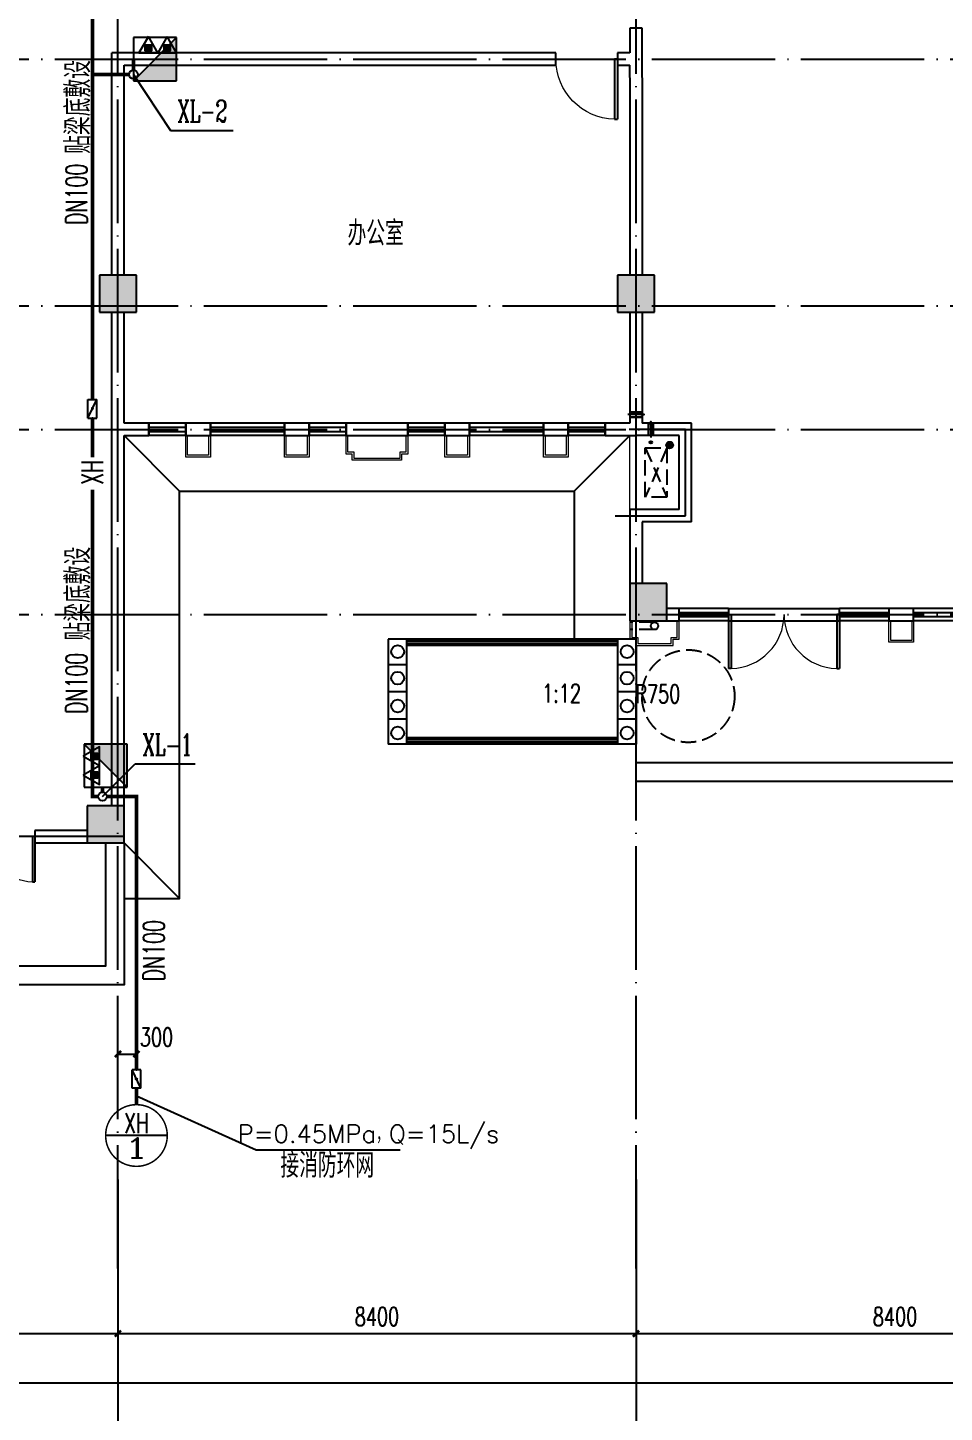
# Model space of a CAD drawing. Extents: x 888742 to 1277419, y 9079 to 622358.
# Drawn here: x 1058980 to 1073843, y 417904 to 440340 of the extents above; entities that cross this region are included whole.
import ezdxf
from ezdxf.enums import TextEntityAlignment as Align

# ---------------------------------------------------------------- set-up
doc = ezdxf.new("R2010")
doc.units = 0
doc.header["$LTSCALE"] = 1000
doc.header["$MEASUREMENT"] = 0
doc.linetypes.add('DASH', pattern=[0.35, 0.25, -0.1])
doc.linetypes.add('DOTE', pattern=[2.42, 2, -0.2, 0.02, -0.2])
for name, color, linetype in [('A_PLAN_FURNITURE', 8, 'Continuous'), ('AXIS', 3, 'Continuous'), ('COLUMN', 2, 'Continuous'), ('DIM_SYMB', 3, 'Continuous'), ('DIM_消防', 3, 'Continuous'), ('DOTE', 14, 'DOTE'), ('EQUIP_消火栓', 7, 'Continuous'), ('EQUIP_消防', 7, 'Continuous'), ('LVTRY', 220, 'Continuous'), ('PIPE-消防', 1, 'Continuous'), ('PUB_HATCH', 252, 'Continuous'), ('PUB_TEXT', 7, 'Continuous'), ('RAIN', 220, 'Continuous'), ('STAIR', 4, 'Continuous'), ('TEXT_消防', 7, 'Continuous'), ('TWT_DIM', 3, 'Continuous'), ('TWT_IDEN', 3, 'Continuous'), ('TWT_LEAD', 3, 'Continuous'), ('VALVE_消防', 7, 'Continuous'), ('VPIPE-消防', 1, 'Continuous'), ('WALL', 2, 'Continuous'), ('WINDOW', 142, 'Continuous'), ('排水', 135, 'Continuous'), ('栏杆', 89, 'Continuous'), ('空调', 107, 'Continuous')]:
    doc.layers.add(name, color=color, linetype=linetype)
for name, color, linetype, lineweight in [('厨房卫生间家具', 79, 'Continuous', 9), ('房间家具', 157, 'Continuous', 9), ('面积线', 41, 'Continuous', 20)]:
    doc.layers.add(name, color=color, linetype=linetype, lineweight=lineweight)
doc.styles.add('_TCH_DIM', font='SIMPLEX', dxfattribs={"bigfont": 'GBCBIG'})
doc.styles.add('_TCH_DIM_T3', font='SIMPLEX', dxfattribs={"width": 0.705882, "bigfont": 'GBCBIG'})
doc.styles.add('_TCH_LABEL', font='COMPLEX', dxfattribs={"bigfont": 'GBCBIG'})
doc.styles.add('_TWT_CIRCLE', font='COMPLEX', dxfattribs={"width": 1.1, "height": 3.5, "bigfont": 'HZTXT'})
doc.styles.add('_TWT_PIPEDN', font='SIMPLEX', dxfattribs={"width": 0.8, "height": 3.5, "bigfont": 'HZTXT'})
doc.styles.add('_TWT_PIPETEXT', font='SIMPLEX', dxfattribs={"width": 0.8, "height": 3.5, "bigfont": 'HZTXT'})
doc.styles.add('_TWT_SERIAL', font='COMPLEX', dxfattribs={"width": 0.8, "height": 3.5, "bigfont": 'HZTXT'})
doc.styles.add('hztxt', font='zn02.shx', dxfattribs={"width": 0.8, "height": 400, "bigfont": 'zn01.shx'})
doc.styles.get("Standard").update_dxf_attribs({"font": 'gbenor.shx', "bigfont": 'gbcbig.shx'})
doc.dimstyles.new('_TCH_ARCH&&100', dxfattribs={"dimtxt": 297.5, "dimasz": 100, "dimexe": 250, "dimexo": 300, "dimgap": 126.25, "dimtad": 1, "dimdec": 0, "dimzin": 0, "dimdsep": 46, "dimtxsty": '_TCH_DIM_T3', "dimblk": 'ARCHTICK', "dimcen": 0.09, "dimclrt": 7, "dimazin": 2, "dimtfac": 1, "dimtdec": 0, "dimtix": 1, "dimtmove": 2, "dimatfit": 3, "dimldrblk": 'ARCHTICK', "dimfxl": 1, "dimtolj": 1, "dimtzin": 0, "dimarcsym": 0})
doc.dimstyles.new('_TWT_ARCH&&100', dxfattribs={"dimtxt": 297.5, "dimasz": 100, "dimexe": 250, "dimexo": 300, "dimgap": 126.25, "dimtad": 1, "dimdec": 0, "dimzin": 0, "dimdsep": 46, "dimtxsty": '_TCH_DIM_T3', "dimblk": 'ARCHTICK', "dimcen": 0.09, "dimclrt": 7, "dimazin": 2, "dimtfac": 1, "dimtdec": 0, "dimtix": 1, "dimtmove": 2, "dimatfit": 3, "dimfxl": 1, "dimtolj": 1, "dimtzin": 0, "dimarcsym": 0})

# ---------------------------------------------------------------- blocks, each defined once
blk = doc.blocks.new('43t42')
at = {"layer": 'A_PLAN_FURNITURE', "linetype": 'DASH', "extrusion": (0, 0, -1)}
blk.add_lwpolyline([(-698650, 447037), (-697850, 447037), (-697850, 447387), (-698650, 447387)], close=True, dxfattribs=at)
at = {"layer": 'A_PLAN_FURNITURE', "linetype": 'DASH'}
for points in [[(698650, 447387), (697850, 447037)], [(698650, 447037), (697850, 447387)]]:
    blk.add_lwpolyline(points, dxfattribs=at)
blk = doc.blocks.new('Kongtiaodaong')
at = {"layer": '空调'}
for points in [[(1247663, -163218), (1247663, -163058), (1247663, -163038), (1247663, -163218), (1247663, -163238)], [(1247703, -163058), (1247703, -163008), (1247703, -163218), (1247703, -163268)], [(1247743, -163218), (1247743, -163058), (1247743, -163038), (1247743, -163218), (1247743, -163238)]]:
    blk.add_lwpolyline(points, dxfattribs=at)
blk = doc.blocks.new('y65ye4')
at = {"layer": 'STAIR'}
for p, q in [((694940, 430431), (690920, 430431)), ((690920, 430431), (690920, 428731)), ((691220, 430431), (691220, 428731)), ((694640, 430431), (694640, 428731)), ((694640, 430331), (691220, 430331)), ((694940, 430331), (694940, 428731)), ((694640, 428831), (691219, 428831)), ((694940, 428731), (690920, 428731))]:
    blk.add_line(p, q, dxfattribs=at)
at = {"layer": '栏杆'}
for p, q in [((694640, 430398), (691220, 430398)), ((694640, 430364), (691220, 430364)), ((691220, 430014), (690920, 430014)), ((694940, 430014), (694640, 430014)), ((691220, 429576), (690920, 429576)), ((694940, 429576), (694640, 429576)), ((691220, 429137), (690920, 429137)), ((694940, 429137), (694640, 429137)), ((694640, 428798), (691220, 428798)), ((694640, 428764), (691220, 428764))]:
    blk.add_line(p, q, dxfattribs=at)
for centre in [(691076, 430228), (694796, 430228), (691076, 429801), (694796, 429801), (691076, 429350), (694796, 429350), (691076, 428911), (694796, 428911)]:
    blk.add_circle(centre, 104, dxfattribs=at)
blk = doc.blocks.new('$TWTSYS$00000546')
h = blk.add_hatch()
h.set_pattern_fill('ANSI31', color=256, scale=200, style=0)
h.set_pattern_definition([(45, (-38543.802, -6670.83), (-17.67767, 17.67767), [])])
h.paths.add_polyline_path([(-65, 174), (65, 174), (65, 44), (-65, 44)])
for points in [[(0, 344), (-198, 0), (198, 0)], [(-65, 174), (65, 174), (65, 44), (-65, 44)]]:
    blk.add_lwpolyline(points, close=True)
blk = doc.blocks.new('_ArchTick')
at = {"color": 0, "linetype": 'ByBlock', "const_width": 0.4}
blk.add_lwpolyline([(-0.5, -0.5), (0.5, 0.5)], dxfattribs=at)
blk = doc.blocks.new('*D89')
at = {"layer": 'Defpoints', "color": 0, "transparency": 16777216}
for p in [(1060443, 423709), (1060743, 423709), (1060743, 423709)]:
    blk.add_point(p, dxfattribs=at)
at = {"layer": 'TWT_DIM', "color": 0, "lineweight": -2, "transparency": 16777216}
for p, q in [((1060743, 424009), (1060743, 423959)), ((1060443, 423709), (1060743, 423709)), ((1060443, 423409), (1060443, 423459))]:
    blk.add_line(p, q, dxfattribs=at)
at = {"layer": 'TWT_DIM', "color": 0, "lineweight": -2, "transparency": 16777216, "xscale": 100, "yscale": 100, "zscale": 100, "rotation": 180}
blk.add_blockref('_ArchTick', (1060443, 423709), dxfattribs=at)
at = {"layer": 'TWT_DIM', "color": 0, "lineweight": -2, "transparency": 16777216, "xscale": 100, "yscale": 100, "zscale": 100}
blk.add_blockref('_ArchTick', (1060743, 423709), dxfattribs=at)
at = {"layer": 'TWT_DIM', "color": 7, "transparency": 16777216, "insert": (1061069, 423984), "char_height": 297.5, "attachment_point": 5, "style": '_TCH_DIM_T3'}
blk.add_mtext('\\A1;300', dxfattribs=at)
blk = doc.blocks.new('*D207')
at = {"layer": 'AXIS', "color": 0, "lineweight": -2, "transparency": 16777216}
for p, q in [((1056244, 421379), (1056244, 418929)), ((1060444, 421379), (1060444, 418929)), ((1056244, 419179), (1060444, 419179))]:
    blk.add_line(p, q, dxfattribs=at)
at = {"layer": 'Defpoints', "color": 0, "transparency": 16777216}
for p in [(1056244, 421679), (1060444, 421679), (1060444, 419179)]:
    blk.add_point(p, dxfattribs=at)
at = {"layer": 'AXIS', "color": 0, "lineweight": -2, "transparency": 16777216, "xscale": 100, "yscale": 100, "zscale": 100, "rotation": 180}
blk.add_blockref('_ArchTick', (1056244, 419179), dxfattribs=at)
at = {"layer": 'AXIS', "color": 0, "lineweight": -2, "transparency": 16777216, "xscale": 100, "yscale": 100, "zscale": 100}
blk.add_blockref('_ArchTick', (1060444, 419179), dxfattribs=at)
at = {"layer": 'AXIS', "color": 7, "transparency": 16777216, "insert": (1058344, 419454), "char_height": 297.5, "attachment_point": 5, "style": '_TCH_DIM_T3'}
blk.add_mtext('\\A1;4200', dxfattribs=at)
blk = doc.blocks.new('*D208')
at = {"layer": 'AXIS', "color": 0, "lineweight": -2, "transparency": 16777216}
for p, q in [((1060444, 421379), (1060444, 418929)), ((1068844, 421379), (1068844, 418929)), ((1060444, 419179), (1068844, 419179))]:
    blk.add_line(p, q, dxfattribs=at)
at = {"layer": 'Defpoints', "color": 0, "transparency": 16777216}
for p in [(1060444, 421679), (1068844, 421679), (1068844, 419179)]:
    blk.add_point(p, dxfattribs=at)
at = {"layer": 'AXIS', "color": 0, "lineweight": -2, "transparency": 16777216, "xscale": 100, "yscale": 100, "zscale": 100, "rotation": 180}
blk.add_blockref('_ArchTick', (1060444, 419179), dxfattribs=at)
at = {"layer": 'AXIS', "color": 0, "lineweight": -2, "transparency": 16777216, "xscale": 100, "yscale": 100, "zscale": 100}
blk.add_blockref('_ArchTick', (1068844, 419179), dxfattribs=at)
at = {"layer": 'AXIS', "color": 7, "transparency": 16777216, "insert": (1064644, 419454), "char_height": 297.5, "attachment_point": 5, "style": '_TCH_DIM_T3'}
blk.add_mtext('\\A1;8400', dxfattribs=at)
blk = doc.blocks.new('*D209')
at = {"layer": 'AXIS', "color": 0, "lineweight": -2, "transparency": 16777216}
for p, q in [((1068844, 421379), (1068844, 418929)), ((1077244, 421379), (1077244, 418929)), ((1068844, 419179), (1077244, 419179))]:
    blk.add_line(p, q, dxfattribs=at)
at = {"layer": 'Defpoints', "color": 0, "transparency": 16777216}
for p in [(1068844, 421679), (1077244, 421679), (1077244, 419179)]:
    blk.add_point(p, dxfattribs=at)
at = {"layer": 'AXIS', "color": 0, "lineweight": -2, "transparency": 16777216, "xscale": 100, "yscale": 100, "zscale": 100, "rotation": 180}
blk.add_blockref('_ArchTick', (1068844, 419179), dxfattribs=at)
at = {"layer": 'AXIS', "color": 0, "lineweight": -2, "transparency": 16777216, "xscale": 100, "yscale": 100, "zscale": 100}
blk.add_blockref('_ArchTick', (1077244, 419179), dxfattribs=at)
at = {"layer": 'AXIS', "color": 7, "transparency": 16777216, "insert": (1073044, 419454), "char_height": 297.5, "attachment_point": 5, "style": '_TCH_DIM_T3'}
blk.add_mtext('\\A1;8400', dxfattribs=at)
blk = doc.blocks.new('*D214')
at = {"layer": 'AXIS', "color": 0, "lineweight": -2, "transparency": 16777216}
for p, q in [((1050144, 421079), (1050144, 418129)), ((1104344, 421079), (1104344, 418129)), ((1050144, 418379), (1104344, 418379))]:
    blk.add_line(p, q, dxfattribs=at)
at = {"layer": 'Defpoints', "color": 0, "transparency": 16777216}
for p in [(1050144, 421379), (1104344, 421379), (1104344, 418379)]:
    blk.add_point(p, dxfattribs=at)
at = {"layer": 'AXIS', "color": 0, "lineweight": -2, "transparency": 16777216, "xscale": 100, "yscale": 100, "zscale": 100, "rotation": 180}
blk.add_blockref('_ArchTick', (1050144, 418379), dxfattribs=at)
at = {"layer": 'AXIS', "color": 0, "lineweight": -2, "transparency": 16777216, "xscale": 100, "yscale": 100, "zscale": 100}
blk.add_blockref('_ArchTick', (1104344, 418379), dxfattribs=at)
at = {"layer": 'AXIS', "color": 7, "transparency": 16777216, "insert": (1077244, 418654), "char_height": 297.5, "attachment_point": 5, "style": '_TCH_DIM_T3'}
blk.add_mtext('\\A1;54200', dxfattribs=at)
blk = doc.blocks.new('*D369')
at = {"layer": 'AXIS', "color": 0, "lineweight": -2, "transparency": 16777216}
for p, q in [((1056244, 421379), (1056244, 418929)), ((1060444, 421379), (1060444, 418929)), ((1056244, 419179), (1060444, 419179))]:
    blk.add_line(p, q, dxfattribs=at)
at = {"layer": 'Defpoints', "color": 0, "transparency": 16777216}
for p in [(1056244, 421679), (1060444, 421679), (1060444, 419179)]:
    blk.add_point(p, dxfattribs=at)
at = {"layer": 'AXIS', "color": 0, "lineweight": -2, "transparency": 16777216, "xscale": 100, "yscale": 100, "zscale": 100, "rotation": 180}
blk.add_blockref('_ArchTick', (1056244, 419179), dxfattribs=at)
at = {"layer": 'AXIS', "color": 0, "lineweight": -2, "transparency": 16777216, "xscale": 100, "yscale": 100, "zscale": 100}
blk.add_blockref('_ArchTick', (1060444, 419179), dxfattribs=at)
at = {"layer": 'AXIS', "color": 7, "transparency": 16777216, "insert": (1058344, 419454), "char_height": 297.5, "attachment_point": 5, "style": '_TCH_DIM_T3'}
blk.add_mtext('\\A1;4200', dxfattribs=at)
blk = doc.blocks.new('*D370')
at = {"layer": 'AXIS', "color": 0, "lineweight": -2, "transparency": 16777216}
for p, q in [((1060444, 421379), (1060444, 418929)), ((1068844, 421379), (1068844, 418929)), ((1060444, 419179), (1068844, 419179))]:
    blk.add_line(p, q, dxfattribs=at)
at = {"layer": 'Defpoints', "color": 0, "transparency": 16777216}
for p in [(1060444, 421679), (1068844, 421679), (1068844, 419179)]:
    blk.add_point(p, dxfattribs=at)
at = {"layer": 'AXIS', "color": 0, "lineweight": -2, "transparency": 16777216, "xscale": 100, "yscale": 100, "zscale": 100, "rotation": 180}
blk.add_blockref('_ArchTick', (1060444, 419179), dxfattribs=at)
at = {"layer": 'AXIS', "color": 0, "lineweight": -2, "transparency": 16777216, "xscale": 100, "yscale": 100, "zscale": 100}
blk.add_blockref('_ArchTick', (1068844, 419179), dxfattribs=at)
at = {"layer": 'AXIS', "color": 7, "transparency": 16777216, "insert": (1064644, 419454), "char_height": 297.5, "attachment_point": 5, "style": '_TCH_DIM_T3'}
blk.add_mtext('\\A1;8400', dxfattribs=at)
blk = doc.blocks.new('*D371')
at = {"layer": 'AXIS', "color": 0, "lineweight": -2, "transparency": 16777216}
for p, q in [((1068844, 421379), (1068844, 418929)), ((1077244, 421379), (1077244, 418929)), ((1068844, 419179), (1077244, 419179))]:
    blk.add_line(p, q, dxfattribs=at)
at = {"layer": 'Defpoints', "color": 0, "transparency": 16777216}
for p in [(1068844, 421679), (1077244, 421679), (1077244, 419179)]:
    blk.add_point(p, dxfattribs=at)
at = {"layer": 'AXIS', "color": 0, "lineweight": -2, "transparency": 16777216, "xscale": 100, "yscale": 100, "zscale": 100, "rotation": 180}
blk.add_blockref('_ArchTick', (1068844, 419179), dxfattribs=at)
at = {"layer": 'AXIS', "color": 0, "lineweight": -2, "transparency": 16777216, "xscale": 100, "yscale": 100, "zscale": 100}
blk.add_blockref('_ArchTick', (1077244, 419179), dxfattribs=at)
at = {"layer": 'AXIS', "color": 7, "transparency": 16777216, "insert": (1073044, 419454), "char_height": 297.5, "attachment_point": 5, "style": '_TCH_DIM_T3'}
blk.add_mtext('\\A1;8400', dxfattribs=at)
blk = doc.blocks.new('*D376')
at = {"layer": 'AXIS', "color": 0, "lineweight": -2, "transparency": 16777216}
for p, q in [((1050244, 421079), (1050244, 418129)), ((1104244, 421079), (1104244, 418129)), ((1050244, 418379), (1104244, 418379))]:
    blk.add_line(p, q, dxfattribs=at)
at = {"layer": 'Defpoints', "color": 0, "transparency": 16777216}
for p in [(1050244, 421379), (1104244, 421379), (1104244, 418379)]:
    blk.add_point(p, dxfattribs=at)
at = {"layer": 'AXIS', "color": 0, "lineweight": -2, "transparency": 16777216, "xscale": 100, "yscale": 100, "zscale": 100, "rotation": 180}
blk.add_blockref('_ArchTick', (1050244, 418379), dxfattribs=at)
at = {"layer": 'AXIS', "color": 0, "lineweight": -2, "transparency": 16777216, "xscale": 100, "yscale": 100, "zscale": 100}
blk.add_blockref('_ArchTick', (1104244, 418379), dxfattribs=at)
at = {"layer": 'AXIS', "color": 7, "transparency": 16777216, "insert": (1077244, 418654), "char_height": 297.5, "attachment_point": 5, "style": '_TCH_DIM_T3'}
blk.add_mtext('\\A1;54000', dxfattribs=at)
blk = doc.blocks.new('$DorLib2D$00000002')
for p, q in [((-0.5, 0), (-0.5, 0.4875)), ((-0.475, 0.4875), (-0.5, 0.4875)), ((-0.475, 0), (-0.475, 0.4875)), ((0.475, 0), (0.475, 0.4875)), ((0.475, 0.4875), (0.5, 0.4875)), ((0.5, 0), (0.5, 0.4875)), ((-0.5, 0), (-0.475, 0)), ((0.5, 0), (0.475, 0))]:
    blk.add_line(p, q)
at = {"lineweight": 13}
for centre, start, end in [((-0.4875, 0), 0, 88.53072), ((0.4875, 0), 91.46928, 180)]:
    blk.add_arc(centre, 0.4875, start, end, dxfattribs=at)
blk = doc.blocks.new('$WINLIB2D$00000001')
at = {"color": 0}
for points in [[(-0.5, 0.5), (-0.5, -0.5)], [(-0.5, 0.5), (0.5, 0.5)], [(0.5, -0.5), (0.5, 0.5)], [(0.5, 0.167), (-0.5, 0.167)], [(0.5, -0.167), (-0.5, -0.167)], [(-0.5, -0.5), (0.5, -0.5)]]:
    blk.add_lwpolyline(points, dxfattribs=at)
blk = doc.blocks.new('$DorLib2D$00000001')
for p, q in [((0.45, 0.975), (0.5, 0.975)), ((0.45, 0), (0.45, 0.975)), ((0.5, 0), (0.5, 0.975)), ((0.5, 0), (0.45, 0))]:
    blk.add_line(p, q)
at = {"lineweight": 13}
blk.add_arc((0.475, 0), 0.975, 91.4693, 180, dxfattribs=at)
blk = doc.blocks.new('$TwtSys$00000434')
for p, q in [((-0.5, 0.5), (-0.5, -0.5)), ((-0.5, -0.5), (0.5, 0.5)), ((0.5, 0.5), (-0.5, 0.5)), ((0.5, -0.5), (0.5, 0.5)), ((-0.5, -0.5), (0.5, -0.5))]:
    blk.add_line(p, q)
blk.add_solid([(0.5, -0.5), (0.5, 0.5), (-0.5, -0.5)])
blk = doc.blocks.new('$VALVE$00000316')
for p, q in [((-125, 72), (125, -72)), ((-125, 72), (-125, -72)), ((-125, 72), (125, 72)), ((125, 72), (125, -72)), ((-125, -72), (125, -72))]:
    blk.add_line(p, q)
at = {"const_width": 21.1}
blk.add_lwpolyline([(-11, 0, 1), (11, 0, 1)], format="xyb", close=True, dxfattribs=at)
for p in [(-125, 0), (125, 0)]:
    blk.add_point(p)
at = {"color": 7, "flags": 9}
for tag in ['XSIZE', 'YSIZE']:
    blk.add_attdef(tag, (0, 0), '', height=0.5, dxfattribs=at)

msp = doc.modelspace()

# ---------------------------------------------------------------- hatches: boundary and pattern name
at = {"layer": 'PIPE-消防', "linetype": 'Continuous'}
for points in [[(1060029.9, 427881.9), (1059999.9, 427881.9), (1059999.9, 427851.9)], [(1060029.9, 427881.9), (1060029.9, 427851.9), (1059999.9, 427851.9)], [(1060744, 427881.9), (1060774, 427881.9), (1060774, 427911.9)], [(1060744, 427881.9), (1060744, 427911.9), (1060774, 427911.9)]]:
    msp.add_hatch(color=256, dxfattribs=at).paths.add_polyline_path(points)
at = {"layer": 'PUB_HATCH'}
for points in [[(1060144, 435731.4), (1060744, 435731.4), (1060744, 436331.4), (1060144, 436331.4)], [(1068544, 435731.4), (1069144, 435731.4), (1069144, 436331.4), (1068544, 436331.4)], [(1068744, 430731.4), (1069344, 430731.4), (1069344, 431331.4), (1068744, 431331.4)], [(1059944, 427131.9), (1060544, 427131.9), (1060544, 427731.9), (1059944, 427731.9)]]:
    msp.add_hatch(color=256, dxfattribs=at).paths.add_polyline_path(points)
at = {"layer": '排水'}
h = msp.add_hatch(dxfattribs=at)
h.set_pattern_fill('ANSI31', color=252, scale=15, style=0)
h.set_pattern_definition([(134.9997153, (2548136.469, 1426312.224), (16.83806388, 16.83789657), [])])
edge = h.paths.add_edge_path()
edge.add_arc((1069389, 433576.4), 55, 0, 360)

# ---------------------------------------------------------------- linework, layer by layer
at = {"linetype": 'DASH'}
msp.add_circle((1069691.3, 429508.7), 750, dxfattribs=at)
at = {"layer": 'AXIS'}
for p, q in [((1060444, 421678.5), (1060444, 417678.5)), ((1068844, 421678.5), (1068844, 417678.5))]:
    msp.add_line(p, q, dxfattribs=at)
at = {"layer": 'COLUMN'}
for p, q in [((1060744, 436331.4), (1060144, 436331.4)), ((1060144, 436331.4), (1060144, 435731.4)), ((1060744, 435731.4), (1060744, 436331.4)), ((1069144, 436331.4), (1068544, 436331.4)), ((1068544, 436331.4), (1068544, 435731.4)), ((1069144, 435731.4), (1069144, 436331.4)), ((1060144, 435731.4), (1060744, 435731.4)), ((1068544, 435731.4), (1069144, 435731.4)), ((1069344, 431331.4), (1068744, 431331.4)), ((1068744, 431331.4), (1068744, 430731.4)), ((1069344, 430731.4), (1069344, 431331.4)), ((1068744, 430731.4), (1069344, 430731.4)), ((1060544, 427731.9), (1059944, 427731.9)), ((1059944, 427731.9), (1059944, 427131.9)), ((1060544, 427131.9), (1060544, 427731.9)), ((1059944, 427131.9), (1060544, 427131.9))]:
    msp.add_line(p, q, dxfattribs=at)
at = {"layer": 'DIM_SYMB'}
for points in [[(1067217.4, 429556.4, 0, 0, 0), (1065961.5, 429556.4, 80, 0, 0), (1065661.5, 429556.4, 0, 0, 0)], [(1069691.3, 429508.7, 0, 0, 0), (1069942.7, 429414.2, 80, 0, 0), (1070223.4, 429308.5, 0, 0, 0)]]:
    msp.add_lwpolyline(points, format="xyseb", dxfattribs=at)
at = {"layer": 'DIM_消防'}
for p, q in [((1060694, 439581.4), (1061296.3, 438674.8)), ((1061296.3, 438674.8), (1062312.8, 438674.8)), ((1060194, 427881.9), (1060724.9, 428410.4)), ((1060724.9, 428410.4), (1061693.7, 428410.4))]:
    msp.add_line(p, q, dxfattribs=at)
at = {"layer": 'DOTE'}
for p, q in [((1068844, 420234.9, 0), (1068844, 450333.5, 0)), ((1060444, 420234.9, 0), (1060444, 440594.8, 0)), ((1047318.5, 439831.4, 0), (1107169.6, 439831.4)), ((1047318.5, 435831.4), (1107169.6, 435831.4)), ((1047318.5, 433831.4, 0), (1107169.6, 433831.4)), ((1068507.5, 432431.4), (1069644, 432431.4, 0)), ((1047318.5, 430831.4, 0), (1107169.6, 430831.4)), ((1060544, 427231.9, 0), (1047318.5, 427231.9, 0))]:
    msp.add_line(p, q, dxfattribs=at)
at = {"layer": 'DOTE', "elevation": 0}
msp.add_lwpolyline([(1069644, 432431.4), (1069644, 433831.4), (1068730.6, 433831.4)], dxfattribs=at)
at = {"layer": 'LVTRY', "color": 5}
for p, q in [((1061444, 432831.4), (1060544, 433731.4)), ((1067844, 432831.4), (1068744, 433731.4)), ((1060544, 427131.9), (1061444, 426231.9))]:
    msp.add_line(p, q, dxfattribs=at)
msp.add_lwpolyline([(1060544, 426231.9), (1061444, 426231.9), (1061444, 432831.4), (1067844, 432831.4), (1067844, 430431.4)], dxfattribs=at)
at = {"layer": 'PIPE-消防', "linetype": 'Continuous', "const_width": 60}
for points in [[(1060029.9, 439581.4), (1060029.9, 441609.4)], [(1060694, 439651.4), (1060694, 439831.4)], [(1060029.9, 434315.4), (1060029.9, 439581.4)], [(1060029.9, 439581.4), (1060624, 439581.4)], [(1060029.9, 433379.8), (1060029.9, 434015.9)], [(1060029.9, 427881.9), (1060029.9, 432853.2)], [(1060029.9, 427881.9), (1060124, 427881.9)], [(1060194, 428031.9), (1060194, 427951.9)], [(1060264, 427881.9), (1060744, 427881.9)], [(1060744, 423453.4), (1060744, 427881.9)], [(1060744, 422888.9), (1060744, 423153.8)]]:
    msp.add_lwpolyline(points, dxfattribs=at)
at = {"layer": 'RAIN', "linetype": 'DASH'}
for p, q in [((1069144, 430706.4), (1068744, 430706.4)), ((1069144, 430586.4), (1068744, 430586.4))]:
    msp.add_line(p, q, dxfattribs=at)
at = {"layer": 'RAIN'}
msp.add_circle((1069144, 430646.4), 60, dxfattribs=at)
at = {"layer": 'STAIR'}
msp.add_line((1068844, 428131.4), (1068844, 428831.4), dxfattribs=at)
for points in [[(1068845, 428131.4), (1085644, 428131.4), (1085644, 428731.4)], [(1068844, 428431.4), (1085644, 428431.4), (1085644, 428431.4)], [(1060244, 427131.9), (1060244, 425131.9), (1056344, 425131.9)], [(1060544, 427131.9), (1060544, 424831.9), (1056344, 424831.9)]]:
    msp.add_lwpolyline(points, dxfattribs=at)
at = {"layer": 'TWT_IDEN'}
msp.add_line((1061244, 422388.9), (1060244, 422388.9), dxfattribs=at)
at = {"layer": 'TWT_IDEN', "const_width": 25}
msp.add_lwpolyline([(1061244, 422388.9, 1), (1060244, 422388.9, 1)], format="xyb", close=True, dxfattribs=at)
at = {"layer": 'TWT_LEAD', "color": 3}
for p, q in [((1060744, 423032.4), (1062687.5, 422156.5)), ((1062687.5, 422156.5), (1065017.8, 422156.5))]:
    msp.add_line(p, q, dxfattribs=at)
at = {"layer": 'VPIPE-消防', "linetype": 'Continuous'}
for centre in [(1060694, 439581.4), (1060194, 427881.9)]:
    msp.add_circle(centre, 70, dxfattribs=at)
at = {"layer": 'WALL'}
for p, q in [((1068944, 440331.4), (1068744, 440331.4)), ((1068744, 440331.4), (1068744, 439931.4)), ((1068944, 439831.4), (1068944, 440331.4)), ((1067544, 439931.4), (1060344, 439931.4)), ((1060344, 436331.4), (1060344, 439931.4)), ((1067544, 439731.4), (1067544, 439931.4)), ((1068744, 439931.4), (1068544, 439931.4)), ((1068544, 439931.4), (1068544, 439731.4)), ((1068944, 439531.4), (1068944, 439831.4)), ((1060544, 439731.4), (1067544, 439731.4)), ((1060544, 436331.4), (1060544, 439731.4)), ((1068544, 439731.4), (1068744, 439731.4)), ((1068744, 439531.4), (1068744, 439731.4)), ((1068744, 439526.3), (1068744, 436331.4)), ((1068944, 439526.3), (1068944, 436331.4)), ((1060344, 433831.4), (1060344, 435731.4)), ((1060544, 433931.4), (1060544, 435731.4)), ((1068744, 435731.4), (1068744, 433931.4)), ((1068944, 435731.4), (1068944, 433931.4)), ((1060944, 433931.4), (1060544, 433931.4)), ((1060944, 433731.4), (1060944, 433931.4)), ((1061944, 433931.4), (1061544, 433931.4)), ((1061544, 433931.4), (1061544, 433731.4)), ((1061944, 433731.4), (1061944, 433931.4)), ((1063544, 433931.4), (1063144, 433931.4)), ((1063144, 433931.4), (1063144, 433731.4)), ((1063544, 433731.4), (1063544, 433931.4)), ((1065144, 433931.4), (1064144, 433931.4)), ((1064144, 433931.4), (1064144, 433731.4)), ((1065144, 433731.4), (1065144, 433931.4)), ((1066144, 433931.4), (1065744, 433931.4)), ((1065744, 433931.4), (1065744, 433731.4)), ((1066144, 433731.4), (1066144, 433931.4)), ((1067744, 433931.4), (1067344, 433931.4)), ((1067344, 433931.4), (1067344, 433731.4)), ((1067744, 433731.4), (1067744, 433931.4)), ((1068744, 433931.4), (1068344, 433931.4)), ((1068344, 433931.4), (1068344, 433731.4)), ((1069744, 433931.4), (1068944, 433931.4)), ((1069744, 432331.4), (1069744, 433931.4)), ((1060344, 427731.9), (1060344, 433833.4)), ((1060544, 433731.4), (1060944, 433731.4)), ((1060544, 427731.9), (1060544, 433731.4)), ((1061544, 433731.4), (1061944, 433731.4)), ((1063144, 433731.4), (1063544, 433731.4)), ((1064144, 433731.4), (1065144, 433731.4)), ((1065744, 433731.4), (1066144, 433731.4)), ((1067344, 433731.4), (1067744, 433731.4)), ((1068344, 433731.4), (1068844, 433731.4)), ((1069544, 433731.4), (1068844, 433731.4)), ((1069544, 432531.4), (1069544, 433731.4)), ((1069544, 432531.4), (1068744, 432531.4)), ((1068744, 432531.4), (1068744, 431331.4)), ((1069744, 432331.4), (1068944, 432331.4)), ((1068944, 432331.4), (1068944, 431331.4)), ((1069544, 430931.4), (1069344, 430931.4)), ((1069544, 430731.4), (1069544, 430931.4)), ((1073344, 430931.4), (1072944, 430931.4)), ((1072944, 430931.4), (1072944, 430731.4)), ((1073344, 430731.4), (1073344, 430931.4)), ((1069344, 430731.4), (1069544, 430731.4)), ((1072944, 430731.4), (1073344, 430731.4)), ((1059944, 427331.9), (1059094, 427331.9)), ((1059094, 427331.9), (1059094, 427131.9)), ((1059094, 427131.9), (1059944, 427131.9))]:
    msp.add_line(p, q, dxfattribs=at)
at = {"layer": 'WINDOW'}
for p, q in [((1070344, 430931.4, 0), (1072144, 430931.4, 0)), ((1070344, 430731.4, 0), (1072144, 430731.4, 0))]:
    msp.add_line(p, q, dxfattribs=at)
at = {"layer": '厨房卫生间家具'}
for p, q in [((1068744, 432531.4), (1068744, 433731.4)), ((1068844, 432531.4), (1068844, 433731.4))]:
    msp.add_line(p, q, dxfattribs=at)
at = {"layer": '房间家具'}
for points in [[(1061944, 433731.4), (1061944, 433381.4), (1061544, 433381.4), (1061544, 433731.4)], [(1061914, 433731.4), (1061914, 433411.4), (1061574, 433411.4), (1061574, 433731.4)], [(1063544, 433731.4), (1063544, 433381.4), (1063144, 433381.4), (1063144, 433731.4)], [(1063514, 433731.4), (1063514, 433411.4), (1063174, 433411.4), (1063174, 433731.4)], [(1065144, 433731.4), (1065144, 433431.4), (1065044, 433431.4), (1065044, 433331.4), (1064244, 433331.4), (1064244, 433431.4), (1064144, 433431.4), (1064144, 433731.4)], [(1065114, 433731.4), (1065114, 433461.4), (1065014, 433461.4), (1065014, 433361.4), (1064274, 433361.4), (1064274, 433461.4), (1064174, 433461.4), (1064174, 433731.4)], [(1066144, 433731.4), (1066144, 433381.4), (1065744, 433381.4), (1065744, 433731.4)], [(1066114, 433731.4), (1066114, 433411.4), (1065774, 433411.4), (1065774, 433731.4)], [(1067744, 433731.4), (1067744, 433381.4), (1067344, 433381.4), (1067344, 433731.4)], [(1067714, 433731.4), (1067714, 433411.4), (1067374, 433411.4), (1067374, 433731.4)], [(1068744, 430731.4), (1068744, 430431.4), (1068844, 430431.4), (1068844, 430331.4), (1069444, 430331.4), (1069444, 430431.4), (1069544, 430431.4), (1069544, 430731.4)], [(1068774, 430731.4), (1068774, 430461.4), (1068874, 430461.4), (1068874, 430361.4), (1069414, 430361.4), (1069414, 430461.4), (1069514, 430461.4), (1069514, 430731.4)], [(1073344, 430731.4), (1073344, 430381.4), (1072944, 430381.4), (1072944, 430731.4)], [(1073314, 430731.4), (1073314, 430411.4), (1072974, 430411.4), (1072974, 430731.4)]]:
    msp.add_lwpolyline(points, dxfattribs=at)
at = {"layer": '排水'}
for centre, radius in [((1069084, 433621.4), 20), ((1069389, 433576.4), 55)]:
    msp.add_circle(centre, radius, dxfattribs=at)

# ---------------------------------------------------------------- block references
at = {"rotation": 90}
msp.add_blockref('43t42', (1516381.2, -265118.1, 0), dxfattribs=at)
msp.add_blockref('y65ye4', (373904, 0))
at = {"layer": 'EQUIP_消火栓', "xscale": 700, "yscale": 700, "zscale": 700}
for p, rotation in [((1061044, 439831.4), 7.262795211780078e-08), ((1060244, 428381.9), 89.99999986527239)]:
    msp.add_blockref('$TwtSys$00000434', p, dxfattribs=dict(at, rotation=rotation))
at = {"layer": 'EQUIP_消防', "color": 1, "xscale": 0.7679999999236315, "yscale": 0.7680000001564622, "zscale": 0.7680000000000002}
for p in [(1060937, 439931.4), (1061241.7, 439931.4)]:
    msp.add_blockref('$TWTSYS$00000546', p, dxfattribs=at)
at = {"layer": 'EQUIP_消防', "color": 1, "xscale": 0.7679999999236315, "yscale": 0.7680000001564622, "zscale": 0.7680000000000002, "rotation": 90}
for p in [(1060144, 428534.2), (1060144, 428229.5)]:
    msp.add_blockref('$TWTSYS$00000546', p, dxfattribs=at)
at = {"layer": 'VALVE_消防', "xscale": 1.2, "zscale": 1.2, "rotation": 90}
msp.add_blockref('$VALVE$00000316', (1060029.9, 434165.7), dxfattribs=at)
at = {"layer": 'VALVE_消防', "xscale": 1.2, "yscale": -1, "zscale": 1.2, "rotation": 90}
msp.add_blockref('$VALVE$00000316', (1060744, 423303.6), dxfattribs=at)
at = {"layer": 'WINDOW'}
for name, p, xscale, yscale, zscale, rotation in [('$DorLib2D$00000001', (1068044, 439831.4), 1000, -1000, 1000, 2.073470469869956e-07), ('$WINLIB2D$00000001', (1061244, 433831.4), 600, 200, 600, 179.9999999824243), ('$WINLIB2D$00000001', (1062544, 433831.4), 1200, 200, 1200, 179.9999999824243), ('$WINLIB2D$00000001', (1063844, 433831.4), 600, 200, 600, 179.9999999824243), ('$WINLIB2D$00000001', (1065444, 433831.4), 600, 200, 600, 179.9999999824243), ('$WINLIB2D$00000001', (1066744, 433831.4), 1200, 200, 1200, 179.9999999824243), ('$WINLIB2D$00000001', (1068044, 433831.4), 600, 200, 600, 179.9999999824243), ('$WINLIB2D$00000001', (1069944, 430831.4), -800, 200, -800, 359.9999999971629), ('$DorLib2D$00000002', (1071244, 430831.4), -1800, -1800, -1800, 359.9999999971629), ('$WINLIB2D$00000001', (1072544, 430831.4), -800, 200, -800, 359.9999999971629), ('$WINLIB2D$00000001', (1073744, 430831.4), -800, 200, -800, 359.9999999971629), ('$DorLib2D$00000002', (1058344, 427231.9), -1500, -1500, -1500, 359.999999986925)]:
    msp.add_blockref(name, p, dxfattribs=dict(at, xscale=xscale, yscale=yscale, zscale=zscale, rotation=rotation))
at = {"layer": '面积线', "rotation": 270.0000004935879}
msp.add_blockref('Kongtiaodaong', (1231982, 1681774.8), dxfattribs=at)
at = {"layer": '面积线', "xscale": -1}
msp.add_blockref('Kongtiaodaong', (2316787.4, 596969.4), dxfattribs=at)

# ---------------------------------------------------------------- texts
at = {"layer": 'DIM_SYMB', "color": 7, "width": 0.705882}
for s, style, p in [('1:12', '_TCH_DIM', (1067322.4, 429407.7)), ('R750', '_TCH_LABEL', (1068833.1, 429396.9))]:
    msp.add_text(s, height=297.5, dxfattribs=dict(at, style=style)).set_placement(p)
at = {"layer": 'DIM_消防', "color": 7, "style": '_TWT_SERIAL', "width": 0.64}
for s, p in [('XL-2', (1061410.8, 438814.8)), ('XL-1', (1060845.1, 428550.4))]:
    msp.add_text(s, height=350, dxfattribs=at).set_placement(p)
at = {"layer": 'PUB_TEXT', "style": 'hztxt', "width": 0.8}
for p in [(1059996.6, 438295.8), (1059996.6, 430409.4)]:
    msp.add_text('贴梁底敷设', height=400, rotation=90, dxfattribs=at).set_placement(p)
for s, p in [('办公室', (1064167.2, 436808.6)), ('接消防环网', (1063078.4, 421705.8))]:
    msp.add_text(s, height=400, dxfattribs=at).set_placement(p)
at = {"layer": 'PUB_TEXT', "style": '_TCH_DIM'}
msp.add_text('P=0.45MPa，Q=15L/s', height=289.362, dxfattribs=at).set_placement((1062384.9, 422271.2))
at = {"layer": 'TEXT_消防', "linetype": 'Continuous', "style": '_TWT_PIPEDN', "width": 0.64}
for p in [(1059946.3, 437145.6), (1059946.3, 429220.6), (1061200.6, 424889.4)]:
    msp.add_text('DN100', height=350, rotation=90, dxfattribs=at).set_placement(p)
at = {"layer": 'TEXT_消防', "style": '_TWT_PIPETEXT', "width": 0.64}
msp.add_text('XH', height=350, rotation=90, dxfattribs=at).set_placement((1060204.9, 432935.2))
at = {"layer": 'TWT_IDEN', "color": 7, "style": '_TWT_CIRCLE'}
for s, height, width, p, p2 in [('XH', 321.99, 0.596591, (1060542.8, 422429.2), (1060945.3, 422429.2)), ('1', 322, 2.651515, (1060542.8, 422026.7), (1060945.3, 422026.7))]:
    msp.add_text(s, height=height, dxfattribs=dict(at, width=width)).set_placement(p, p2, align=Align.FIT)

# ---------------------------------------------------------------- dimensions: what is measured, and where the dimension line sits
at = {"layer": 'AXIS'}
for p1, p2, distance, picture, middle in [((1056244, 421678.5), (1060444, 421678.5), -2500, '*D207', (1058344.1, 419453.5)), ((1056244, 421678.5), (1060444, 421678.5), -2500, '*D369', (1058344, 419453.5)), ((1060444, 421678.5), (1068844, 421678.5), -2500, '*D208', (1064644.1, 419453.5)), ((1060444, 421678.5), (1068844, 421678.5), -2500, '*D370', (1064644, 419453.5)), ((1068844, 421678.5), (1077244, 421678.5), -2500, '*D209', (1073044.1, 419453.5)), ((1068844, 421678.5), (1077244, 421678.5), -2500, '*D371', (1073044, 419453.5)), ((1050144, 421378.5), (1104344, 421378.5), -3000, '*D214', (1077244, 418653.5)), ((1050244, 421378.5), (1104244, 421378.5), -3000, '*D376', (1077244, 418653.5))]:
    dim = msp.add_aligned_dim(p1=p1, p2=p2, distance=distance, dimstyle='_TCH_ARCH&&100', dxfattribs=at)
    dim.commit()
    dim.dimension.update_dxf_attribs({"geometry": picture, "text_midpoint": middle})
at = {"layer": 'TWT_DIM'}
dim = msp.add_linear_dim(base=(1060743, 423709.1), p1=(1060443, 423709.1), p2=(1060743, 423709.1), angle=360, dimstyle='_TWT_ARCH&&100', dxfattribs=at)
dim.commit()
dim.dimension.update_dxf_attribs({"geometry": '*D89', "text_midpoint": (1061069, 423984.1), "dimtype": 129})

doc.saveas('drawing.dxf')
